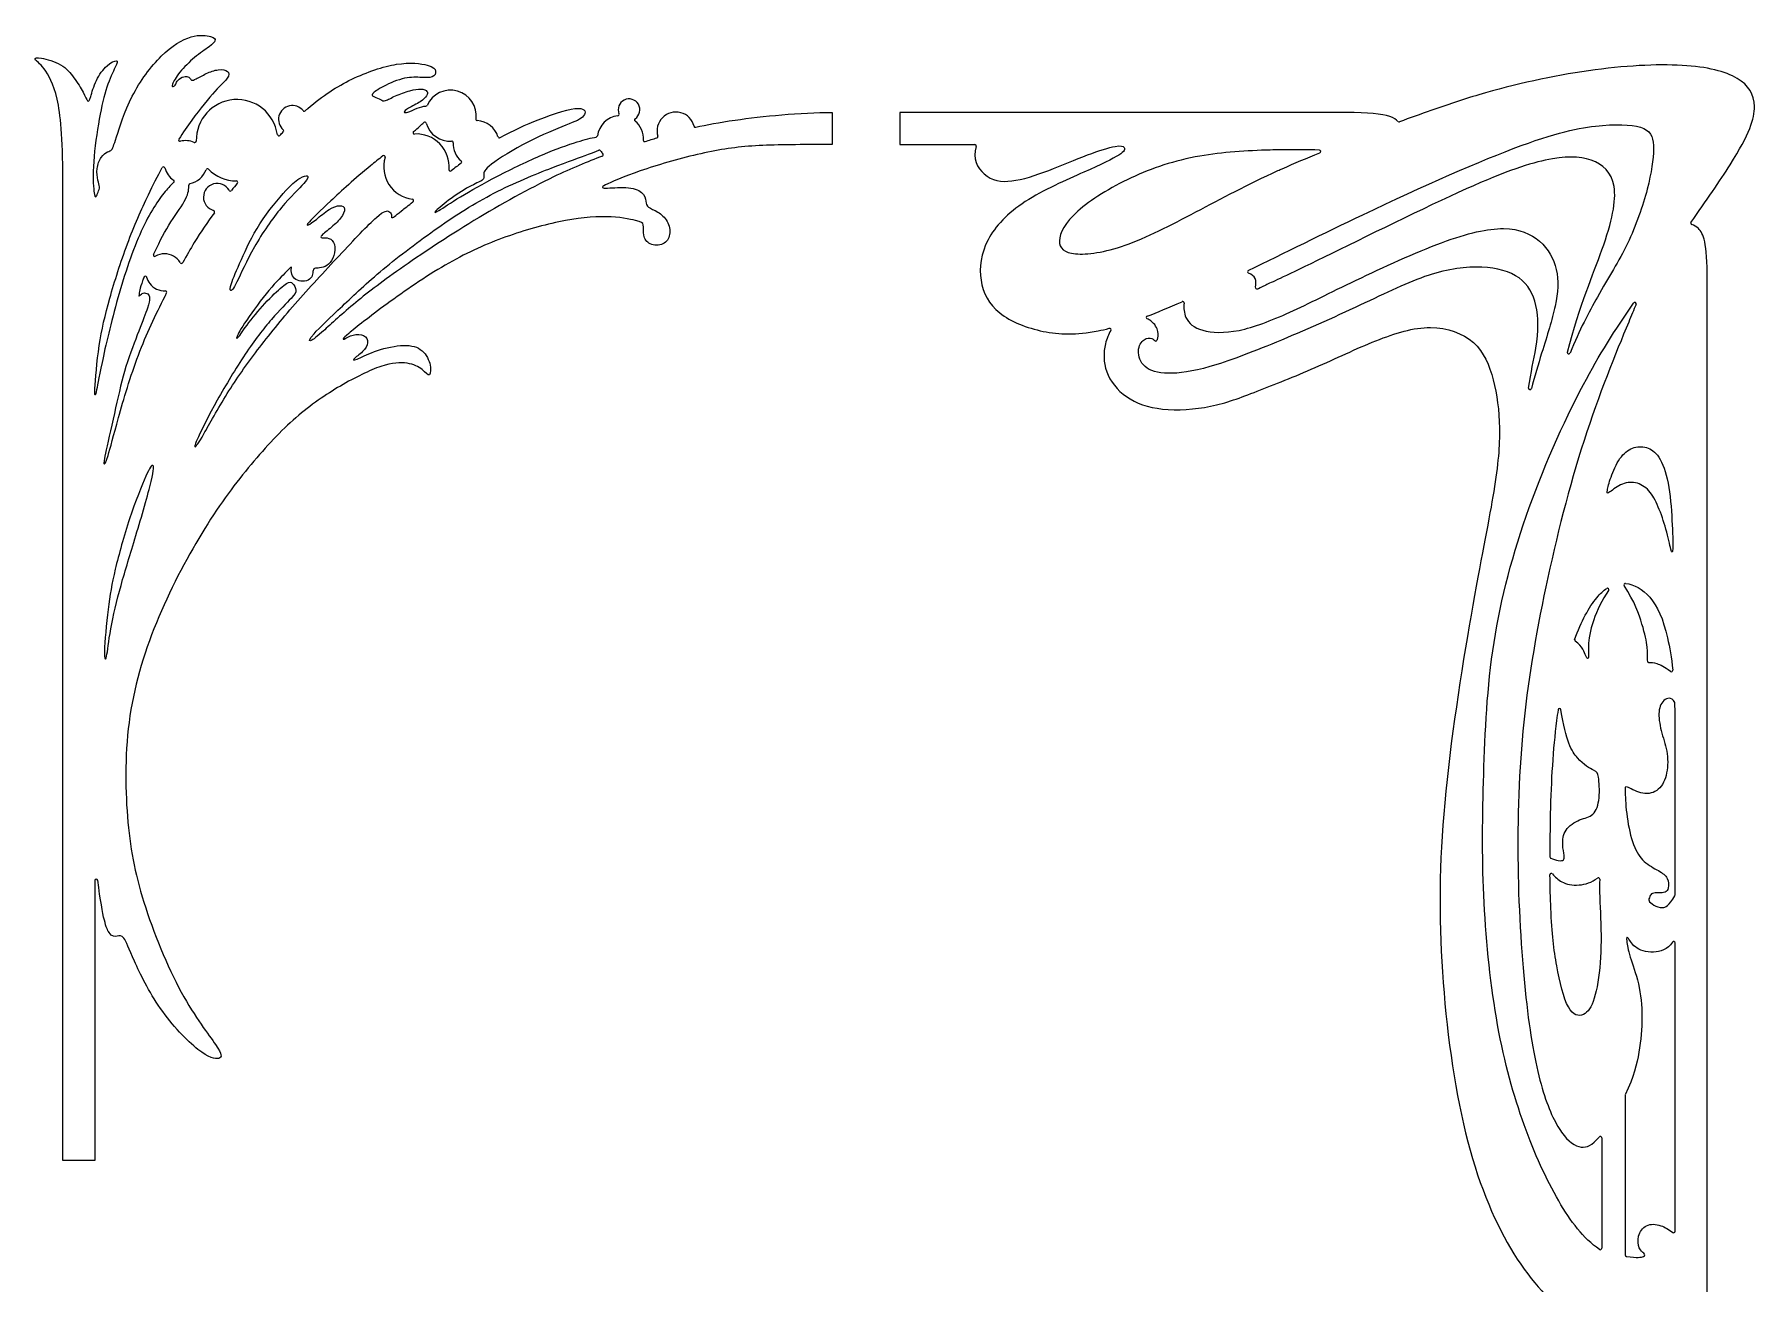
# Model space of a CAD drawing. Header units: millimetres. Extents: x -137 to 152, y -181 to 177.
# Drawn here: x 30.7 to 151.5, y -90.8 to -3 of the extents above; entities that cross this region are included whole.
import ezdxf

# ---------------------------------------------------------------- set-up
doc = ezdxf.new("R2010")
doc.units = ezdxf.units.MM
doc.header["$MEASUREMENT"] = 0
doc.layers.add('Layer 03', color=5, linetype='Continuous')

msp = doc.modelspace()

# ---------------------------------------------------------------- linework, layer by layer
at = {"layer": 'Layer 03'}
for p, q in [((86.7, -8.52), (86.7, -10.78)), ((122.83, -8.52), (91.47, -8.52)), ((91.47, -8.52), (91.47, -10.78)), ((91.47, -10.78), (96.73, -10.78)), ((32.68, -82.12), (32.68, -13.23)), ((148.16, -101), (148.16, -20.3)), ((145.9, -63.48), (145.9, -50.89)), ((34.93, -62.47), (34.93, -82.12)), ((145.9, -87.1), (145.9, -66.85)), ((142.4, -77.57), (142.4, -88.76)), ((140.75, -80.54), (140.75, -88.29)), ((34.93, -82.12), (32.68, -82.12))]:
    msp.add_line(p, q, dxfattribs=at)
for centre, radius, start, end in [((59.91, -8.75), 1.8, 352.658, 156.3055), ((44.91, -10.47), 2.86, 7.8287, 181.3258), ((48.8, -9.01), 0.974, 39.3089, 228.4425), ((49.63, -8.33), 0.1, 219.3089, 311.5181), ((58.17, -7.98), 0.1, 266.1452, 336.3055), ((72.44, -8.33), 0.761, 304.0702, 202.3874), ((58.1, -9.3), 0.1, 17.1374, 134.8839), ((59.91, -8.75), 1.8, 197.1374, 272.3638), ((61.79, -8.99), 0.1, 172.658, 266.9495), ((61.7, -10.7), 1.61, 17.0979, 86.9495), ((71.83, -10.37), 1.62, 96.0965, 172.7573), ((71.64, -8.66), 0.1, 276.0965, 22.3874), ((72.92, -9.04), 0.1, 124.0702, 230.361), ((71.83, -10.37), 1.62, 356.6001, 50.361), ((75.73, -9.81), 1.32, 14.2004, 196.4667), ((77.1, -9.46), 0.1, 194.2004, 283.0527), ((126.52, -9.09), 0.1, 222.023, 290.5691), ((40.91, -10.45), 0.1, 147.2103, 284.311), ((41.31, -12.02), 1.52, 66.7526, 104.311), ((41.95, -10.53), 0.1, 246.7526, 1.3258), ((47.85, -10.06), 0.1, 187.8287, 316.1906), ((48.09, -9.81), 0.1, 315.7332, 48.4425), ((57.37, -9.94), 0.1, 129.2059, 273.369), ((57.51, -12.33), 2.3, 355.0383, 93.369), ((59.99, -10.64), 0.1, 358.0723, 92.3638), ((61.7, -10.7), 1.61, 178.0723, 229.4945), ((63.34, -10.2), 0.1, 197.0979, 298.61), ((70.12, -10.15), 0.1, 278.8309, 352.7573), ((73.54, -10.47), 0.1, 176.6001, 287.6191), ((74.37, -10.21), 0.1, 286.871, 16.4667), ((96.73, -10.88), 0.1, 339.3596, 90), ((55.21, -11.65), 0.1, 343.3872, 128.5884), ((57.51, -12.33), 2.3, 163.3872, 262.8536), ((60.59, -12), 0.1, 307.2296, 49.4945), ((70.36, -11.26), 0.1, 31.2084, 114.3259), ((71.83, -10.37), 1.62, 211.2084, 221.2785), ((70.53, -11.5), 0.1, 290.4323, 41.2785), ((120.92, -11.26), 0.1, 292.0582, 89.0274), ((39.74, -12.44), 0.1, 14.7383, 151.7746), ((41.31, -12.02), 1.52, 194.7383, 235.7008), ((40.4, -13.36), 0.1, 310.5082, 55.7008), ((41.31, -12.02), 1.52, 280.982, 340.0179), ((42.83, -12.58), 0.1, 45.4446, 160.0179), ((44.91, -10.47), 2.86, 225.4446, 268.9242), ((59.89, -12.54), 0.1, 175.0383, 308.4201), ((41.62, -13.62), 0.1, 100.982, 184.4534), ((43.52, -14.47), 0.965, 30.2157, 254.5256), ((44.44, -13.94), 0.1, 210.2157, 321.1857), ((44.86, -13.43), 0.1, 320.4844, 88.9242), ((43.24, -15.5), 0.1, 323.7694, 74.5256), ((57.21, -14.71), 0.1, 308.7457, 82.8536), ((147.1, -16.29), 0.1, 144.6677, 252.8189), ((39.14, -18.53), 0.1, 155.277, 299.0485), ((39.82, -19.75), 1.3, 90, 119.0485), ((39.82, -19.75), 1.3, 31.7846, 90), ((41.01, -19.02), 0.1, 211.7846, 331.0671), ((38.47, -20.12), 0.1, 15.2386, 159.3962), ((39.82, -19.75), 1.3, 195.2386, 216.9488), ((39.82, -19.75), 1.3, 216.9488, 272.5891), ((115.98, -19.71), 0.1, 115.9564, 246.8579), ((39.88, -21.15), 0.1, 333.0628, 92.5891), ((108.87, -22.92), 0.1, 110.7969, 245.386), ((111.33, -21.9), 0.1, 352.5024, 113.8577), ((143.07, -21.96), 0.1, 337.3512, 145.3821), ((106.19, -23.78), 0.1, 327.9021, 103.9792), ((138.43, -25.38), 0.1, 164.8553, 337.7431), ((135.71, -27.89), 0.1, 171.8012, 345.453), ((141.16, -42.04), 0.1, 324.257, 124.3234), ((142.41, -41.7), 0.1, 83.9536, 213.0144), ((138.95, -45.58), 0.1, 160.3165, 236.0281), ((145.64, -47.7), 0.1, 232.8132, 6.0636), ((137.79, -50.48), 0.1, 8.8694, 171.4662), ((145.79, -49.99), 0.1, 1.4157, 28.6325), ((137.21, -60.8), 0.1, 180.1338, 243.3981), ((35.03, -62.47), 0.1, 7.4495, 180), ((137.22, -62.06), 0.1, 37.4678, 180.7674), ((140.51, -62.37), 0.1, 356.6319, 129.2855), ((145.8, -63.48), 0.1, 328.9273, 0), ((145.8, -66.85), 0.1, 0, 147.6554), ((142.5, -77.57), 0.1, 154.8724, 180), ((140.65, -80.54), 0.1, 360, 140.2225), ((145.8, -87.1), 0.1, 233.8626, 360), ((140.65, -88.29), 0.1, 235.5559, 360), ((142.5, -88.76), 0.1, 180, 261.4814)]:
    msp.add_arc(centre, radius, start, end, dxfattribs=at)
for points, knots in [([(32.68, -13.23), (32.68, -10.19), (32.37, -7.14), (31.33, -5.22), (30.53, -4.75), (30.98, -4.6), (32.67, -5.1), (33.48, -6.06), (34.18, -7.17), (34.43, -7.86), (34.61, -7.59), (34.95, -6.22), (35.79, -5.13), (36.6, -4.76), (36.44, -5.17), (35.74, -6.64), (35.23, -8.78), (34.75, -12.16), (34.85, -14.4), (35.01, -14.5), (35.16, -14.11), (35.3, -13.77), (35.13, -13.34), (35.01, -12.46), (35.35, -11.59), (35.84, -11.24), (36.13, -11.21), (36.3, -10.72), (37.36, -7.32), (39.6, -4.28), (41.81, -2.96), (43.27, -3.19), (43.46, -3.46), (43.07, -3.85), (41.93, -4.6), (40.81, -5.72), (40.27, -6.67), (40.41, -6.74), (40.63, -6.56), (40.7, -6.25), (41.19, -5.95), (41.58, -6.01), (41.7, -6.31), (41.96, -6.22), (42.74, -5.77), (43.6, -5.45), (44.39, -5.57), (44.36, -6.07), (43.53, -6.79), (41.98, -8.68), (41.12, -9.94), (40.82, -10.4)], [503.547081, 503.547081, 503.547081, 503.547081, 505.349641, 507.152201, 508.954761, 510.757321, 512.559881, 514.362442, 516.165002, 517.967562, 519.770122, 521.572682, 523.375243, 525.177803, 526.980363, 528.782923, 530.585483, 532.388044, 534.190604, 535.993164, 537.795724, 539.598284, 541.400845, 543.203405, 545.005965, 546.808525, 548.611085, 550.413646, 552.216206, 554.018766, 555.821326, 557.623886, 559.426447, 561.229007, 563.031567, 564.834127, 566.636687, 568.439248, 570.241808, 572.044368, 573.846928, 575.649488, 577.452049, 579.254609, 581.057169, 582.859729, 584.662289, 586.46485, 588.26741, 590.06997, 591.05902, 591.05902, 591.05902, 591.05902]), ([(49.7, -8.4), (49.76, -8.35), (50.88, -7.37), (52.89, -6.07), (56.31, -4.9), (58.6, -5.17), (58.95, -5.62), (58.74, -6.11), (57.8, -6.05), (56.58, -6.03), (54.87, -6.82), (54.27, -7.31), (54.53, -7.39), (55.03, -7.63), (55.26, -7.79), (55.98, -7.34), (57.1, -6.96), (57.88, -6.82), (58.34, -7.02), (58.26, -7.33), (57.91, -7.75), (56.81, -8.27), (56.56, -8.53), (56.84, -8.56), (57.56, -8.21), (58.01, -8.07), (58.16, -8.08)], [605.065546, 605.065546, 605.065546, 605.065546, 605.174097, 606.976657, 608.779217, 610.581777, 612.384337, 614.186898, 615.989458, 617.792018, 619.594578, 621.397138, 623.199699, 625.002259, 626.804819, 628.607379, 630.409939, 632.212499, 634.01506, 635.81762, 637.62018, 639.42274, 641.2253, 643.027861, 644.830421, 646.486804, 646.486804, 646.486804, 646.486804]), ([(147.02, -16.24), (148.07, -14.75), (150.96, -10.59), (151.84, -7.88), (150.7, -5.97), (146.92, -4.99), (140.01, -5.36), (133.44, -6.8), (129.86, -7.99), (128.76, -8.38)], [694.502944, 694.502944, 694.502944, 694.502944, 697.426704, 703.035487, 708.64427, 714.253054, 719.861837, 725.470621, 728.004155, 728.004155, 728.004155, 728.004155]), ([(63.39, -10.28), (64.3, -9.78), (66.51, -8.8), (69.39, -7.92), (69.46, -8.84), (68.29, -9.3), (65.36, -10.48), (62.29, -12.38), (62.22, -12.92), (62.3, -13.28), (61.5, -13.54), (59.88, -14.56), (58.66, -15.59), (58.86, -15.58), (60.44, -14.51), (63.05, -13.03), (66.57, -11.34), (68.72, -10.59), (69.8, -10.3), (70.14, -10.25)], [654.053414, 654.053414, 654.053414, 654.053414, 655.33896, 657.14152, 658.94408, 660.746641, 662.549201, 664.351761, 666.154321, 667.956882, 669.759442, 671.562002, 673.364562, 675.167122, 676.969683, 678.772243, 680.574803, 682.377363, 683.760482, 683.760482, 683.760482, 683.760482]), ([(57.3, -9.87), (57.31, -9.86), (57.65, -9.58), (57.87, -9.38), (58.02, -9.23)], [-105.1380285, -105.1380285, -105.1380285, -105.1380285, -105.1328449, -104.2555695, -104.2555695, -104.2555695, -104.2555695]), ([(77.13, -9.56), (77.9, -9.38), (80.21, -8.94), (84.48, -8.52), (86.7, -8.52)], [696.454069, 696.454069, 696.454069, 696.454069, 697.523806, 699.326366, 699.326366, 699.326366, 699.326366]), ([(115.93, -19.62), (118.44, -18.4), (125.64, -14.82), (136.31, -10.1), (141.1, -9.25), (144.16, -9.46), (144.51, -10.84), (144.12, -13.69), (142.68, -17.87), (140.69, -20.93), (139.19, -23.8), (138.53, -25.42)], [64.232102, 64.232102, 64.232102, 64.232102, 66.903292, 71.084748, 75.266204, 79.447659, 83.629115, 87.810571, 91.992027, 96.173482, 99.368366, 99.368366, 99.368366, 99.368366]), ([(126.44, -9.16), (126.33, -9.02), (125.78, -8.66), (124.32, -8.52), (122.83, -8.52)], [729.840284, 729.840284, 729.840284, 729.840284, 732.501512, 738.110295, 738.110295, 738.110295, 738.110295]), ([(86.7, -10.78), (84.5, -10.78), (81.37, -10.77), (77.9, -11.23), (73.45, -12.48), (70.43, -13.7), (70.51, -13.9), (72.32, -13.7), (73.5, -14.07), (73.63, -14.81), (73.7, -15.2), (74.46, -15.44), (75.2, -16.12), (75.41, -17.13), (74.92, -17.88), (73.83, -17.86), (73.37, -17.17), (73.52, -16.3), (73.21, -16.16), (71.05, -15.71), (67.62, -16.07), (63.5, -17.26), (59.62, -19.03), (55.2, -22.09), (52.25, -24.41), (52.34, -24.53), (53.03, -24.07), (53.9, -24.1), (54.19, -24.68), (53.8, -25.33), (52.95, -25.9), (53.18, -25.97), (54.41, -25.29), (56.51, -24.77), (57.91, -25.01), (58.56, -26.15), (58.5, -27.23), (58, -26.56), (56.98, -26.03), (55.24, -26.12), (52.19, -27.63), (49.04, -29.76), (45.92, -33.08), (42.68, -37.38), (39.21, -43.87), (37.02, -50.8), (37.06, -58.34), (38.04, -63.67), (41.01, -70.91), (43.89, -74.48), (43.86, -75.1), (42.45, -74.83), (39.32, -71.53), (37.49, -67.75), (36.96, -66.24), (36.49, -66.39), (36, -66.46), (35.5, -65.29), (35.13, -62.45)], [701.583366, 701.583366, 701.583366, 701.583366, 704.142069, 706.700772, 709.259475, 711.818178, 714.376881, 716.935584, 719.494287, 722.05299, 724.611693, 727.170396, 729.729099, 732.287802, 734.846505, 737.405208, 739.963911, 742.522614, 745.081317, 747.64002, 750.198723, 752.757426, 755.316129, 757.874832, 760.433535, 762.992238, 765.550941, 768.109644, 770.668347, 773.22705, 775.785753, 778.344456, 780.903158, 783.461861, 786.020564, 788.579267, 791.13797, 793.696673, 796.255376, 798.814079, 801.372782, 803.931485, 806.490188, 809.048891, 811.607594, 814.166297, 816.725, 819.283703, 821.842406, 824.401109, 826.959812, 829.518515, 832.077218, 834.635921, 837.194624, 839.753327, 842.31203, 844.503219, 844.503219, 844.503219, 844.503219]), ([(96.83, -10.92), (96.51, -11.76), (97.41, -13.23), (99.19, -13.53), (101.88, -12.65), (104.77, -11.4), (106.84, -10.78), (107.31, -10.93), (107.23, -11.4), (104.79, -12.55), (99.89, -14.68), (97.29, -17.43), (96.89, -20.4), (98.13, -22.78), (101.5, -24.1), (104.03, -24.16), (105.9, -23.75), (106.17, -23.68)], [777.186079, 777.186079, 777.186079, 777.186079, 780.672285, 784.853741, 789.035197, 793.216653, 797.398108, 801.579564, 805.76102, 809.942476, 814.123932, 818.305388, 822.486844, 826.668299, 830.849755, 835.031211, 835.704996, 835.704996, 835.704996, 835.704996]), ([(55.15, -11.57), (54.86, -11.8), (53.45, -12.94), (51.26, -14.92), (49.72, -16.44), (49.85, -16.48), (50.41, -16.11), (51.41, -15.24), (52.19, -14.99), (52.58, -15.23), (52.27, -15.93), (51.44, -16.69), (50.63, -17.29), (50.94, -17.34), (51.53, -17.31), (51.87, -17.94), (51.68, -18.82), (51.24, -19.32), (50.69, -19.47), (50.29, -19.43), (50.24, -19.68), (50.22, -20.06), (49.81, -20.41), (49.24, -20.37), (48.83, -20.15), (48.68, -19.62), (48.79, -19.27), (48.44, -19.64), (47.02, -21.07), (45.22, -23.61), (44.79, -24.46), (44.96, -24.42), (45.97, -22.91), (47.43, -21.31), (48.52, -20.38), (48.8, -20.43), (49.15, -21.06), (48.92, -21.37), (47.39, -22.91), (45.52, -25.32), (43.42, -28.84), (41.97, -31.68), (41.89, -32.19), (42.36, -31.54), (44.18, -28.2), (46.27, -25.25), (48.89, -22.01), (52.13, -18.53), (55.11, -15.35), (55.63, -15.44), (55.79, -15.7), (55.71, -16.01), (56.04, -15.78), (56.95, -15.05), (57.27, -14.79)], [106.473548, 106.473548, 106.473548, 106.473548, 106.935405, 108.737965, 110.540525, 112.343086, 114.145646, 115.948206, 117.750766, 119.553326, 121.355887, 123.158447, 124.961007, 126.763567, 128.566127, 130.368687, 132.171248, 133.973808, 135.776368, 137.578928, 139.381488, 141.184049, 142.986609, 144.789169, 146.591729, 148.394289, 150.19685, 151.99941, 153.80197, 155.60453, 157.40709, 159.209651, 161.012211, 162.814771, 164.617331, 166.419891, 168.222451, 170.025012, 171.827572, 173.630132, 175.432692, 177.235252, 179.037813, 180.840373, 182.642933, 184.445493, 186.248053, 188.050614, 189.853174, 191.655734, 193.458294, 195.260854, 197.063414, 197.836471, 197.836471, 197.836471, 197.836471]), ([(70.57, -11.59), (69.52, -11.98), (66.88, -13.07), (61.49, -16.05), (55.95, -19.74), (53, -22), (50.55, -24.27), (49.99, -24.66), (49.92, -24.38), (52.25, -22.18), (54.93, -19.63), (59.08, -16.5), (62.82, -14.1), (67.38, -12.24), (69.45, -11.51), (70.13, -11.25), (70.31, -11.17)], [-259.67307, -259.67307, -259.67307, -259.67307, -258.350461, -256.547901, -254.745341, -252.942781, -251.14022, -249.33766, -247.5351, -245.73254, -243.929979, -242.127419, -240.324859, -238.522299, -236.719739, -235.754979, -235.754979, -235.754979, -235.754979]), ([(117.47, -11.16), (115.85, -11.2), (112.06, -11.45), (107.62, -12.95), (103.46, -15.51), (102.29, -17.75), (103.36, -18.68), (107.06, -18.2), (112.17, -15.57), (116, -13.51), (118.22, -12.51), (118.32, -12.47)], [85.059664, 85.059664, 85.059664, 85.059664, 89.880146, 95.48893, 101.097713, 106.706497, 112.31528, 117.924063, 123.532847, 129.14163, 129.41713, 129.41713, 129.41713, 129.41713]), ([(138.34, -25.35), (139.24, -22), (141.21, -17.45), (142.09, -13.28), (140.21, -11.6), (137.13, -11.57), (132, -13.36), (118.94, -19.86), (116.87, -20.75), (116.56, -20.98), (116.39, -20.89), (116.55, -20.18), (116.17, -19.9), (115.94, -19.8)], [100.832883, 100.832883, 100.832883, 100.832883, 103.874168, 107.393398, 110.912628, 114.431857, 117.951087, 121.470317, 124.989547, 128.508777, 132.028007, 135.547237, 138.188117, 138.188117, 138.188117, 138.188117]), ([(120.92, -11.16), (120.11, -11.15), (118.98, -11.13), (117.73, -11.15), (117.47, -11.16)], [81.299162, 81.299162, 81.299162, 81.299162, 84.271363, 85.059664, 85.059664, 85.059664, 85.059664]), ([(40.46, -13.44), (40.3, -13.58), (39.72, -14.18), (38.16, -16.46), (36.46, -21.55), (35.28, -26.63), (35, -28.42), (34.86, -28.56), (35.17, -24.77), (35.88, -21.75), (37.17, -17.66), (38.56, -14.53), (39.33, -12.99), (39.65, -12.39)], [-12.32955, -12.32955, -12.32955, -12.32955, -11.399715, -9.597155, -7.794595, -5.992035, -4.189474, -2.386914, -0.584354, 1.218206, 3.020767, 4.823327, 6.040535, 6.040535, 6.040535, 6.040535]), ([(39.05, -18.49), (39.08, -18.43), (39.46, -17.61), (40.25, -16.11), (41.49, -14.51), (41.54, -13.85), (41.52, -13.63), (41.52, -13.62)], [-22.369236, -22.369236, -22.369236, -22.369236, -22.215076, -20.412516, -18.609956, -16.807396, -16.764734, -16.764734, -16.764734, -16.764734]), ([(43.32, -15.56), (42.83, -16.22), (42.1, -17.3), (41.37, -18.58), (41.1, -19.07)], [-54.054226, -54.054226, -54.054226, -54.054226, -52.8586, -52.150863, -52.150863, -52.150863, -52.150863]), ([(111.43, -21.91), (111.38, -22.26), (111.47, -23.09), (112.47, -23.96), (115.13, -24.07), (118.71, -22.7), (123.11, -20.44), (129.95, -17.31), (134.16, -16.34), (136.6, -17.4), (137.79, -19.49), (137.62, -21.99), (136.72, -24.81), (136.03, -27.07), (135.81, -27.91)], [50.228554, 50.228554, 50.228554, 50.228554, 52.788446, 56.307676, 59.826906, 63.346136, 66.865365, 70.384595, 73.903825, 77.423055, 80.942285, 84.461515, 87.980744, 90.120906, 90.120906, 90.120906, 90.120906]), ([(148.16, -20.3), (148.16, -17.62), (147.8, -16.79), (147.24, -16.44), (147.07, -16.39)], [686.195167, 686.195167, 686.195167, 686.195167, 692.029378, 694.314184, 694.314184, 694.314184, 694.314184]), ([(38.38, -20.09), (38.34, -20.18), (38.1, -20.84), (37.99, -21.47), (38.07, -21.41), (38.3, -21.16), (38.69, -21.22), (38.81, -21.54), (38.7, -22.09), (38.09, -23.71), (37.04, -26.33), (36.42, -29.14), (35.6, -32.69), (35.52, -33.39), (35.79, -33), (36.46, -30.33), (37.91, -25.4), (39.23, -22.67), (39.93, -21.27), (39.97, -21.2)], [23.740165, 23.740165, 23.740165, 23.740165, 24.017636, 25.820197, 27.622757, 29.425317, 31.227877, 33.030437, 34.832998, 36.635558, 38.438118, 40.240678, 42.043238, 43.845799, 45.648359, 47.450919, 49.253479, 51.056039, 51.15911, 51.15911, 51.15911, 51.15911]), ([(135.62, -27.88), (135.77, -26.79), (136.32, -24.54), (136.31, -21.92), (135.22, -19.94), (132.51, -19.19), (128.71, -19.65), (124.08, -21.97), (117.63, -24.83), (112.92, -26.6), (110.12, -26.98), (108.48, -26.51), (108.06, -25.19), (108.59, -24.34), (109.24, -24.35), (109.4, -24.62), (109.55, -24.54), (109.69, -23.95), (109.33, -23.29), (108.92, -23.05), (108.83, -23.01)], [92.772074, 92.772074, 92.772074, 92.772074, 95.488281, 99.476589, 103.464897, 107.453204, 111.441512, 115.42982, 119.418127, 123.406435, 127.394743, 131.38305, 135.371358, 139.359666, 143.347973, 147.336281, 151.324589, 155.312896, 159.301204, 160.413133, 160.413133, 160.413133, 160.413133]), ([(140.59, -88.37), (139.46, -87.6), (137.64, -85.16), (135.21, -79.87), (133.28, -72.98), (132.32, -63.85), (132.4, -55.79), (132.78, -46.31), (135.1, -36.99), (139.2, -27.7), (141.67, -23.82), (142.99, -21.91)], [318.081034, 318.081034, 318.081034, 318.081034, 323.443775, 329.052558, 334.661342, 340.270125, 345.878909, 351.487692, 357.096476, 362.705259, 367.107903, 367.107903, 367.107903, 367.107903]), ([(143.16, -22), (143, -22.39), (141.97, -24.87), (139.37, -31.19), (136.66, -41.97), (134.98, -51.91), (134.73, -62.19), (135.41, -71.81), (136.52, -77.49), (137.94, -80.48), (139.29, -81.41), (140.08, -81.07), (140.57, -80.48)], [255.941479, 255.941479, 255.941479, 255.941479, 257.106687, 262.940898, 268.775109, 274.60932, 280.443531, 286.277742, 292.111954, 297.946165, 303.780376, 309.009066, 309.009066, 309.009066, 309.009066]), ([(106.28, -23.83), (106.11, -24.1), (105.76, -24.95), (105.74, -26.78), (107.21, -28.64), (109.71, -29.54), (113.42, -29.3), (116.33, -28.19), (120.61, -26.51), (124.98, -24.4), (128.82, -23.23), (132.09, -24.42), (133.25, -27.2), (133.7, -30.58), (133.37, -34.6), (131.85, -41.82), (129.43, -56.85), (129.24, -67.95), (130.76, -80.23), (133.96, -88.47), (138.12, -93.23), (141.59, -94.8), (144.46, -93.87), (145.73, -92.56)], [512.714068, 512.714068, 512.714068, 512.714068, 515.047177, 519.035484, 523.023792, 527.0121, 531.000407, 534.988715, 538.977023, 542.96533, 546.953638, 550.941945, 554.930253, 558.918561, 562.906868, 566.895176, 570.883484, 574.871791, 578.860099, 582.848406, 586.836714, 590.825022, 594.640011, 594.640011, 594.640011, 594.640011]), ([(138.85, -45.55), (139.32, -44.25), (140.08, -42.84), (140.87, -42.11), (141.1, -41.95)], [-31.241729, -31.241729, -31.241729, -31.241729, -27.868606, -26.462313, -26.462313, -26.462313, -26.462313]), ([(141.24, -42.1), (140.77, -42.74), (139.98, -44.44), (139.77, -46.13), (139.86, -46.91), (139.67, -46.92), (139.4, -46.01), (138.89, -45.66)], [-25.360181, -25.360181, -25.360181, -25.360181, -24.111197, -22.612645, -21.114094, -19.615543, -18.176422, -18.176422, -18.176422, -18.176422]), ([(145.58, -47.78), (145.16, -47.46), (144.55, -47.17), (144.05, -47.18), (143.95, -47.15), (144.01, -46.14), (143.69, -44.69), (143.07, -42.89), (142.33, -41.75)], [-18.942782, -18.942782, -18.942782, -18.942782, -17.771409, -16.436491, -15.101573, -13.766655, -12.431737, -11.157759, -11.157759, -11.157759, -11.157759]), ([(142.42, -41.6), (143.02, -41.66), (144.3, -42.37), (145.26, -44.52), (145.65, -46.82), (145.74, -47.69)], [-28.08895, -28.08895, -28.08895, -28.08895, -24.715829, -21.045946, -19.264367, -19.264367, -19.264367, -19.264367]), ([(137.69, -50.47), (137.65, -50.72), (137.34, -52.97), (137.14, -56.38), (137.11, -59.81), (137.11, -60.8)], [21.223473, 21.223473, 21.223473, 21.223473, 21.690807, 25.36069, 26.932639, 26.932639, 26.932639, 26.932639]), ([(137.16, -60.89), (137.17, -60.89), (137.32, -60.97), (137.75, -61.1), (138.12, -61.05), (138.15, -60.77), (137.96, -59.99), (138.08, -58.85), (139.22, -58.11), (140.23, -57.98), (140.66, -56.75), (140.53, -54.93), (140.38, -54.81), (139.09, -54.16), (138.23, -52.68), (137.89, -50.47)], [6.924305, 6.924305, 6.924305, 6.924305, 6.937785, 8.094082, 9.250379, 10.406677, 11.562974, 12.719272, 13.875569, 15.031867, 16.188164, 17.344462, 18.500759, 19.657056, 20.715578, 20.715578, 20.715578, 20.715578]), ([(145.88, -49.95), (145.65, -49.53), (145, -49.73), (144.67, -50.66), (144.94, -52.13), (145.44, -53.52), (145.37, -55.16), (144.71, -56.32), (143.47, -56.44), (142.37, -55.73), (142.39, -56.02), (142.47, -57.99), (142.95, -60.11), (143.67, -61.21), (144.81, -61.79), (145.47, -62.25), (145.45, -63.08), (145.25, -63.3), (144.74, -63.35), (144.27, -63.32), (144.13, -63.59), (143.99, -63.9), (144.36, -64.18), (145.03, -64.48), (145.46, -64.23), (145.89, -63.53)], [36.920064, 36.920064, 36.920064, 36.920064, 37.93826, 38.974067, 40.009874, 41.04568, 42.081487, 43.117294, 44.153101, 45.188907, 46.224714, 47.260521, 48.296328, 49.332134, 50.367941, 51.403748, 52.439555, 53.475361, 54.511168, 55.546975, 56.582782, 57.618588, 58.654395, 59.690202, 60.714484, 60.714484, 60.714484, 60.714484]), ([(140.61, -62.37), (140.57, -63.1), (140.72, -65.23), (140.72, -68.32), (140.28, -70.99), (139.54, -72.08), (138.35, -71.89), (137.53, -68.43), (137.2, -65.78), (137.13, -62.91), (137.12, -62.06)], [-85.577458, -85.577458, -85.577458, -85.577458, -82.312833, -78.64295, -74.973067, -71.303185, -67.633302, -63.963419, -60.293537, -58.874376, -58.874376, -58.874376, -58.874376]), ([(137.3, -62), (137.47, -62.22), (137.95, -62.65), (139.02, -62.9), (140.07, -62.6), (140.45, -62.29)], [-58.299046, -58.299046, -58.299046, -58.299046, -57.360835, -56.204538, -55.215441, -55.215441, -55.215441, -55.215441]), ([(145.72, -66.8), (145.38, -67.33), (144.21, -67.65), (142.98, -67.21), (142.52, -66.27), (142.47, -66.59), (142.65, -67.7), (143.41, -69.62), (143.66, -72.07), (143.43, -74.48), (143.01, -76.23), (142.41, -77.52)], [76.267461, 76.267461, 76.267461, 76.267461, 77.772726, 79.590648, 81.40857, 83.226492, 85.044414, 86.862336, 88.680258, 90.49818, 92.306694, 92.306694, 92.306694, 92.306694]), ([(142.48, -88.86), (143.25, -88.98), (143.84, -88.87), (143.77, -88.65), (143.34, -88.38), (143.23, -87.43), (143.81, -86.55), (144.86, -86.6), (145.48, -86.98), (145.74, -87.18)], [48.585503, 48.585503, 48.585503, 48.585503, 49.483952, 50.414993, 51.346034, 52.277075, 53.208116, 54.139157, 54.9128, 54.9128, 54.9128, 54.9128])]:
    msp.add_open_spline(points, degree=3, knots=knots, dxfattribs=at)
for points in [[(128.76, -8.38), (128.02, -8.64), (127.28, -8.91), (126.55, -9.18)], [(47.92, -10.13), (48, -10.05), (48.08, -9.96), (48.16, -9.88)], [(73.57, -10.56), (73.85, -10.47), (74.13, -10.39), (74.4, -10.3)], [(118.32, -12.47), (119.17, -12.09), (120.05, -11.72), (120.95, -11.35)], [(48.35, -14), (47.85, -14.55), (46.35, -16.33), (45.14, -19.01), (44.38, -20.76), (44.43, -21.13), (44.75, -20.86), (45.99, -17.99), (48.08, -14.99), (49.9, -13.29), (49.95, -12.87), (49.39, -13.06), (48.86, -13.45), (48.35, -14)], [(60.65, -12.08), (60.41, -12.26), (60.18, -12.44), (59.96, -12.62)], [(44.93, -13.49), (44.79, -13.66), (44.66, -13.83), (44.52, -14)], [(108.83, -22.83), (109.55, -22.55), (110.36, -22.22), (111.29, -21.81)], [(141.26, -35.21), (141.42, -35.11), (142.06, -34.56), (143.14, -34.41), (144.13, -35), (144.73, -36.15), (145.3, -37.79), (145.64, -39.45), (145.78, -39.53), (145.71, -37.28), (145.5, -34.37), (144.8, -32.53), (143.91, -31.95), (142.9, -31.99), (141.99, -32.69), (141.33, -34.24), (141.12, -35.17), (141.11, -35.31), (141.26, -35.21)], [(36.36, -40.6), (36.61, -39.57), (37.32, -36.96), (38.67, -33.59), (39.06, -33.12), (39.11, -33.77), (37.76, -38.46), (36.72, -41.75), (35.95, -44.97), (35.76, -47.09), (35.51, -46.94), (35.84, -43.18), (36.12, -41.64), (36.36, -40.6)], [(145.9, -50.89), (145.9, -50.58), (145.9, -50.28), (145.89, -49.99)]]:
    msp.add_open_spline(points, degree=3, dxfattribs=at)

doc.saveas('drawing.dxf')
